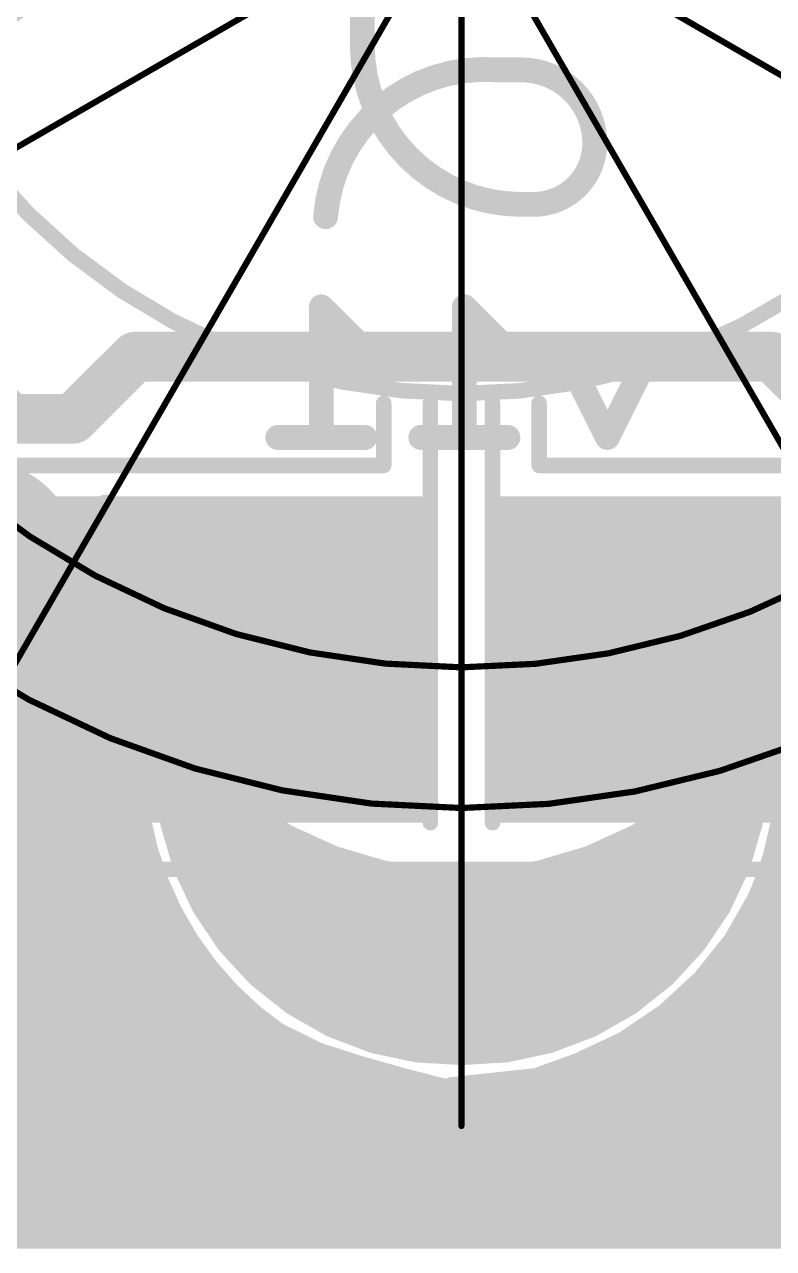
# Model space of a CAD drawing. Extents: x -119 to 11, y -11 to 11.
# Drawn here: x -3.57 to 2.55, y -11.1 to -1.09 of the extents above; entities that cross this region are included whole.
import ezdxf

# ---------------------------------------------------------------- set-up
doc = ezdxf.new("R2010")
doc.units = 0
for name, color, linetype in [('1', 12, 'CONTINUOUS'), ('16', 132, 'CONTINUOUS'), ('20', 53, 'CONTINUOUS'), ('22', 40, 'CONTINUOUS'), ('23', 53, 'CONTINUOUS'), ('29', 40, 'CONTINUOUS'), ('30', 253, 'CONTINUOUS'), ('31', 253, 'CONTINUOUS'), ('47', 4, 'CONTINUOUS'), ('51', 53, 'CONTINUOUS')]:
    doc.layers.add(name, color=color, linetype=linetype)

# ---------------------------------------------------------------- blocks, each defined once
blk = doc.blocks.new('RECT')
blk.add_solid([(-0.5, -0.5), (0.5, -0.5), (-0.5, 0.5), (0.5, 0.5)])
blk = doc.blocks.new('RECT508000X304800R75')
at = {"const_width": 0.7144}
blk.add_lwpolyline([(1.2303, -0.2381), (1.2303, 0.2381, 0.4142), (0.8731, 0.5953), (-0.8731, 0.5953, 0.4142), (-1.2303, 0.2381), (-1.2303, -0.2381, 0.4142), (-0.8731, -0.5953), (0.8731, -0.5953, 0.4142)], format="xyb", close=True, dxfattribs=at)
blk.add_solid([(-0.8985, -0.2635), (0.8985, -0.2635), (-0.8985, 0.2635), (0.8985, 0.2635)])
blk = doc.blocks.new('RECT540512X337312R75')
at = {"const_width": 0.7906}
blk.add_lwpolyline([(1.2938, -0.2635), (1.2938, 0.2635, 0.4142), (0.8985, 0.6588), (-0.8985, 0.6588, 0.4142), (-1.2938, 0.2635), (-1.2938, -0.2635, 0.4142), (-0.8985, -0.6588), (0.8985, -0.6588, 0.4142)], format="xyb", close=True, dxfattribs=at)
blk.add_solid([(-0.9239, -0.2889), (0.9239, -0.2889), (-0.9239, 0.2889), (0.9239, 0.2889)])

msp = doc.modelspace()

# ---------------------------------------------------------------- linework, layer by layer
at = {"layer": '1'}
for points, const_width in [([(-3.683, -4.318), (-4.3938, -3.6072)], 0.4064), ([(-2.667, -3.81), (-3.175, -4.318)], 0.4064), ([(2.54, -3.81), (-2.667, -3.81)], 0.4064), ([(4.191, -5.461), (2.54, -3.81)], 0.4064), ([(-3.175, -4.318), (-3.683, -4.318)], 0.4064), ([(-2.4, -6.9), (-2.408, -7.2629)], 0.2032), ([(-2.1197, -7.2229), (-2.4, -6.9)], 0.2032), ([(2.4, -6.9), (2.1197, -7.2229)], 0.2032), ([(2.408, -7.2629), (2.4, -6.9)], 0.2032), ([(-2.4002, -6.9088), (-2.3924, -6.9088)], 0.2032), ([(2.3924, -6.9088), (2.4002, -6.9088)], 0.2032), ([(-2.4047, -7.112), (-2.216, -7.112)], 0.2032), ([(2.216, -7.112), (2.4047, -7.112)], 0.2032), ([(-2.408, -7.2629), (-2.3604, -7.6227)], 0.2032), ([(-1.7963, -7.5027), (-2.1197, -7.2229)], 0.2032), ([(2.1197, -7.2229), (1.7963, -7.5027)], 0.2032), ([(2.3604, -7.6227), (2.408, -7.2629)], 0.2032), ([(-2.4011, -7.3152), (-2.0131, -7.3152)], 0.2032), ([(2.0131, -7.3152), (2.4011, -7.3152)], 0.2032), ([(-1.4365, -7.7337), (-1.7963, -7.5027)], 0.2032), ([(1.7963, -7.5027), (1.4365, -7.7337)], 0.2032), ([(-2.3742, -7.5184), (-1.7719, -7.5184)], 0.2032), ([(1.7719, -7.5184), (2.3742, -7.5184)], 0.2032), ([(-2.3604, -7.6227), (-2.2583, -7.971)], 0.2032), ([(2.2583, -7.971), (2.3604, -7.6227)], 0.2032), ([(-2.3314, -7.7216), (-1.4554, -7.7216)], 0.2032), ([(-1.0474, -7.9112), (-1.4365, -7.7337)], 0.2032), ([(1.4365, -7.7337), (1.0474, -7.9112)], 0.2032), ([(1.4554, -7.7216), (2.3314, -7.7216)], 0.2032), ([(-2.2719, -7.9248), (-1.0011, -7.9248)], 0.2032), ([(-2.2583, -7.971), (-2.1043, -8.2996)], 0.2032), ([(-0.6371, -8.0316), (-1.0474, -7.9112)], 0.2032), ([(1.0474, -7.9112), (0.6371, -8.0316)], 0.2032), ([(1.0011, -7.9248), (2.2719, -7.9248)], 0.2032), ([(2.1043, -8.2996), (2.2583, -7.971)], 0.2032), ([(-0.2138, -8.0924), (-0.6371, -8.0316)], 0.2032), ([(0.2138, -8.0924), (-0.2138, -8.0924)], 0.2032), ([(0.6371, -8.0316), (0.2138, -8.0924)], 0.2032), ([(-2.1847, -8.128), (2.1847, -8.128)], 0.2032), ([(-2.1043, -8.2996), (-1.9017, -8.6008)], 0.2032), ([(1.9017, -8.6008), (2.1043, -8.2996)], 0.2032), ([(-2.083, -8.3312), (2.083, -8.3312)], 0.2032), ([(-1.9464, -8.5344), (1.9464, -8.5344)], 0.2032), ([(-1.9017, -8.6008), (-1.6556, -8.8675)], 0.2032), ([(1.6556, -8.8675), (1.9017, -8.6008)], 0.2032), ([(-1.7755, -8.7376), (1.7755, -8.7376)], 0.2032), ([(-1.6556, -8.8675), (-1.3715, -9.0934)], 0.2032), ([(1.3715, -9.0934), (1.6556, -8.8675)], 0.2032), ([(-1.5634, -8.9408), (1.5634, -8.9408)], 0.2032), ([(-1.3715, -9.0934), (-1.0562, -9.2733)], 0.2032), ([(1.0562, -9.2733), (1.3715, -9.0934)], 0.2032), ([(-1.2828, -9.144), (1.2828, -9.144)], 0.2032), ([(-1.0562, -9.2733), (-0.7172, -9.4028)], 0.2032), ([(0.7172, -9.4028), (1.0562, -9.2733)], 0.2032), ([(-0.8627, -9.3472), (0.8627, -9.3472)], 0.2032), ([(-0.7172, -9.4028), (-0.3623, -9.479)], 0.2032), ([(0.3623, -9.479), (0.7172, -9.4028)], 0.2032), ([(-0.3623, -9.479), (0, -9.5)], 0.2032), ([(0, -9.5), (0.3623, -9.479)], 0.2032)]:
    msp.add_lwpolyline(points, dxfattribs=dict(at, const_width=const_width))
for points, const_width in [([(-2.667, -3.7084, 1), (-2.667, -3.9116)], 0.2032), ([(-2.5952, -3.8818, 1), (-2.7388, -3.7382)], 0.2032), ([(2.6118, -3.7382, 1), (2.4682, -3.8818)], 0.2032), ([(2.54, -3.9116, 1), (2.54, -3.7084)], 0.2032), ([(-3.7548, -4.3898, 1), (-3.6112, -4.2462)], 0.2032), ([(-3.2468, -4.2462, 1), (-3.1032, -4.3898)], 0.2032), ([(-3.175, -4.4196, 1), (-3.175, -4.2164)], 0.2032), ([(-2.3492, -6.9011, 1), (-2.4508, -6.8989)], 0.1016), ([(-2.3616, -6.8667, 1), (-2.4384, -6.9333)], 0.1016), ([(2.4508, -6.8989, 1), (2.3492, -6.9011)], 0.1016), ([(2.4384, -6.9333, 1), (2.3616, -6.8667)], 0.1016), ([(-2.4002, -6.858, 1), (-2.4002, -6.9596)], 0.1016), ([(-2.3924, -6.9596, 1), (-2.3924, -6.858)], 0.1016), ([(2.3924, -6.858, 1), (2.3924, -6.9596)], 0.1016), ([(2.4002, -6.9596, 1), (2.4002, -6.858)], 0.1016), ([(-2.4047, -7.0612, 1), (-2.4047, -7.1628)], 0.1016), ([(-2.216, -7.1628, 1), (-2.216, -7.0612)], 0.1016), ([(2.216, -7.0612, 1), (2.216, -7.1628)], 0.1016), ([(2.4047, -7.1628, 1), (2.4047, -7.0612)], 0.1016), ([(-2.3576, -7.2562, 1), (-2.4583, -7.2695)], 0.1016), ([(-2.0865, -7.1845, 1), (-2.1529, -7.2614)], 0.1016), ([(-2.1581, -7.2562, 1), (-2.0813, -7.1896)], 0.1016), ([(2.0813, -7.1896, 1), (2.1581, -7.2562)], 0.1016), ([(2.1529, -7.2614, 1), (2.0865, -7.1845)], 0.1016), ([(2.4583, -7.2695, 1), (2.3576, -7.2562)], 0.1016), ([(-2.4588, -7.2617, 1), (-2.3572, -7.264)], 0.1016), ([(-2.4011, -7.2644, 1), (-2.4011, -7.366)], 0.1016), ([(-2.0131, -7.366, 1), (-2.0131, -7.2644)], 0.1016), ([(2.0131, -7.2644, 1), (2.0131, -7.366)], 0.1016), ([(2.3572, -7.264, 1), (2.4588, -7.2617)], 0.1016), ([(2.4011, -7.366, 1), (2.4011, -7.2644)], 0.1016), ([(-1.7689, -7.46, 1), (-1.8238, -7.5455)], 0.1016), ([(1.8238, -7.5455, 1), (1.7689, -7.46)], 0.1016), ([(-2.3742, -7.4676, 1), (-2.3742, -7.5692)], 0.1016), ([(-1.8296, -7.5412, 1), (-1.7631, -7.4643)], 0.1016), ([(-1.7719, -7.5692, 1), (-1.7719, -7.4676)], 0.1016), ([(1.7719, -7.4676, 1), (1.7719, -7.5692)], 0.1016), ([(1.7631, -7.4643, 1), (1.8296, -7.5412)], 0.1016), ([(2.3742, -7.5692, 1), (2.3742, -7.4676)], 0.1016), ([(-2.3116, -7.6084, 1), (-2.4091, -7.637)], 0.1016), ([(-2.4107, -7.6293, 1), (-2.31, -7.616)], 0.1016), ([(2.31, -7.616, 1), (2.4107, -7.6293)], 0.1016), ([(2.4091, -7.637, 1), (2.3116, -7.6084)], 0.1016), ([(-2.3314, -7.6708, 1), (-2.3314, -7.7724)], 0.1016), ([(-1.4154, -7.6875, 1), (-1.4575, -7.78)], 0.1016), ([(-1.4639, -7.7765, 1), (-1.409, -7.691)], 0.1016), ([(-1.4554, -7.7724, 1), (-1.4554, -7.6708)], 0.1016), ([(1.409, -7.691, 1), (1.4639, -7.7765)], 0.1016), ([(1.4554, -7.6708, 1), (1.4554, -7.7724)], 0.1016), ([(1.4575, -7.78, 1), (1.4154, -7.6875)], 0.1016), ([(2.3314, -7.7724, 1), (2.3314, -7.6708)], 0.1016), ([(-2.2719, -7.874, 1), (-2.2719, -7.9756)], 0.1016), ([(-2.2123, -7.9494, 1), (-2.3043, -7.9925)], 0.1016), ([(-2.3071, -7.9853, 1), (-2.2096, -7.9567)], 0.1016), ([(-1.0331, -7.8625, 1), (-1.0617, -7.96)], 0.1016), ([(-1.0685, -7.9574, 1), (-1.0263, -7.865)], 0.1016), ([(-1.0011, -7.9756, 1), (-1.0011, -7.874)], 0.1016), ([(1.0011, -7.874, 1), (1.0011, -7.9756)], 0.1016), ([(1.0263, -7.865, 1), (1.0685, -7.9574)], 0.1016), ([(1.0617, -7.96, 1), (1.0331, -7.8625)], 0.1016), ([(2.2096, -7.9567, 1), (2.3071, -7.9853)], 0.1016), ([(2.3043, -7.9925, 1), (2.2123, -7.9494)], 0.1016), ([(2.2719, -7.9756, 1), (2.2719, -7.874)], 0.1016), ([(-0.6299, -7.9813, 1), (-0.6443, -8.0819)], 0.1016), ([(-0.6514, -8.0803, 1), (-0.6228, -7.9828)], 0.1016), ([(-0.2138, -8.0416, 1), (-0.2138, -8.1432)], 0.1016), ([(-0.221, -8.1427, 1), (-0.2066, -8.0421)], 0.1016), ([(0.2066, -8.0421, 1), (0.221, -8.1427)], 0.1016), ([(0.2138, -8.1432, 1), (0.2138, -8.0416)], 0.1016), ([(0.6228, -7.9828, 1), (0.6514, -8.0803)], 0.1016), ([(0.6443, -8.0819, 1), (0.6299, -7.9813)], 0.1016), ([(-2.1847, -8.0772, 1), (-2.1847, -8.1788)], 0.1016), ([(2.1847, -8.1788, 1), (2.1847, -8.0772)], 0.1016), ([(-2.0621, -8.2713, 1), (-2.1464, -8.3279)], 0.1016), ([(2.1464, -8.3279, 1), (2.0621, -8.2713)], 0.1016), ([(-2.1503, -8.3212, 1), (-2.0583, -8.278)], 0.1016), ([(-2.083, -8.2804, 1), (-2.083, -8.382)], 0.1016), ([(2.0583, -8.278, 1), (2.1503, -8.3212)], 0.1016), ([(2.083, -8.382, 1), (2.083, -8.2804)], 0.1016), ([(-1.9464, -8.4836, 1), (-1.9464, -8.5852)], 0.1016), ([(-1.8644, -8.5663, 1), (-1.9391, -8.6353)], 0.1016), ([(1.9391, -8.6353, 1), (1.8644, -8.5663)], 0.1016), ([(1.9464, -8.5852, 1), (1.9464, -8.4836)], 0.1016), ([(-1.9439, -8.6291, 1), (-1.8596, -8.5724)], 0.1016), ([(1.8596, -8.5724, 1), (1.9439, -8.6291)], 0.1016), ([(-1.7755, -8.6868, 1), (-1.7755, -8.7884)], 0.1016), ([(1.7755, -8.7884, 1), (1.7755, -8.6868)], 0.1016), ([(-1.6239, -8.8277, 1), (-1.6872, -8.9072)], 0.1016), ([(-1.6929, -8.9019, 1), (-1.6182, -8.833)], 0.1016), ([(1.6182, -8.833, 1), (1.6929, -8.9019)], 0.1016), ([(1.6872, -8.9072, 1), (1.6239, -8.8277)], 0.1016), ([(-1.5634, -8.89, 1), (-1.5634, -8.9916)], 0.1016), ([(1.5634, -8.9916, 1), (1.5634, -8.89)], 0.1016), ([(-1.3463, -9.0493, 1), (-1.3967, -9.1375)], 0.1016), ([(-1.4031, -9.1332, 1), (-1.3399, -9.0537)], 0.1016), ([(1.3399, -9.0537, 1), (1.4031, -9.1332)], 0.1016), ([(1.3967, -9.1375, 1), (1.3463, -9.0493)], 0.1016), ([(-1.2828, -9.0932, 1), (-1.2828, -9.1948)], 0.1016), ([(1.2828, -9.1948, 1), (1.2828, -9.0932)], 0.1016), ([(-1.0381, -9.2258, 1), (-1.0744, -9.3207)], 0.1016), ([(-1.0814, -9.3174, 1), (-1.0311, -9.2291)], 0.1016), ([(1.0311, -9.2291, 1), (1.0814, -9.3174)], 0.1016), ([(1.0744, -9.3207, 1), (1.0381, -9.2258)], 0.1016), ([(-0.8627, -9.2964, 1), (-0.8627, -9.398)], 0.1016), ([(-0.7065, -9.3531, 1), (-0.7279, -9.4525)], 0.1016), ([(-0.7353, -9.4502, 1), (-0.6991, -9.3553)], 0.1016), ([(0.6991, -9.3553, 1), (0.7353, -9.4502)], 0.1016), ([(0.7279, -9.4525, 1), (0.7065, -9.3531)], 0.1016), ([(0.8627, -9.398, 1), (0.8627, -9.2964)], 0.1016), ([(-0.3594, -9.4283, 1), (-0.3653, -9.5297)], 0.1016), ([(-0.373, -9.5286, 1), (-0.3517, -9.4293)], 0.1016), ([(-0.0029, -9.4493, 1), (0.0029, -9.5507)], 0.1016), ([(-0.0029, -9.5507, 1), (0.0029, -9.4493)], 0.1016), ([(0.3517, -9.4293, 1), (0.373, -9.5286)], 0.1016), ([(0.3653, -9.5297, 1), (0.3594, -9.4283)], 0.1016)]:
    msp.add_lwpolyline(points, format="xyb", dxfattribs=dict(at, const_width=const_width))
at = {"layer": '16', "const_width": 0.2032}
for points in [[(-0.7894, -3.7586), (-1.1453, -3.4027)], [(-1.1453, -3.4027), (-1.1453, -4.4704)], [(0.38, -3.7586), (0.0241, -3.4027)], [(0.0241, -3.4027), (0.0241, -4.4704)], [(1.1935, -4.4704), (0.8376, -3.7586)], [(1.5494, -3.7586), (1.1935, -4.4704)], [(-0.7894, -4.4704), (-1.5012, -4.4704)], [(0.38, -4.4704), (-0.3318, -4.4704)], [(-2.408, -7.2629), (-2.4, -6.9)], [(-2.4, -6.9), (-2.1197, -7.2229)], [(2.1197, -7.2229), (2.4, -6.9)], [(2.4, -6.9), (2.408, -7.2629)], [(-2.4002, -6.9088), (-2.3924, -6.9088)], [(2.3924, -6.9088), (2.4002, -6.9088)], [(-2.4047, -7.112), (-2.216, -7.112)], [(2.216, -7.112), (2.4047, -7.112)], [(-2.3604, -7.6227), (-2.408, -7.2629)], [(-2.1197, -7.2229), (-1.7963, -7.5027)], [(1.7963, -7.5027), (2.1197, -7.2229)], [(2.408, -7.2629), (2.3604, -7.6227)], [(-2.4011, -7.3152), (-2.0131, -7.3152)], [(2.0131, -7.3152), (2.4011, -7.3152)], [(-1.7963, -7.5027), (-1.4365, -7.7337)], [(1.4365, -7.7337), (1.7963, -7.5027)], [(-2.3742, -7.5184), (-1.7719, -7.5184)], [(1.7719, -7.5184), (2.3742, -7.5184)], [(-2.2583, -7.971), (-2.3604, -7.6227)], [(2.3604, -7.6227), (2.2583, -7.971)], [(-2.3314, -7.7216), (-1.4554, -7.7216)], [(-1.4365, -7.7337), (-1.0474, -7.9112)], [(1.0474, -7.9112), (1.4365, -7.7337)], [(1.4554, -7.7216), (2.3314, -7.7216)], [(-2.2719, -7.9248), (-1.0011, -7.9248)], [(-2.1043, -8.2996), (-2.2583, -7.971)], [(-1.0474, -7.9112), (-0.6371, -8.0316)], [(0.6371, -8.0316), (1.0474, -7.9112)], [(1.0011, -7.9248), (2.2719, -7.9248)], [(2.2583, -7.971), (2.1043, -8.2996)], [(-0.6371, -8.0316), (-0.2138, -8.0924)], [(-0.2138, -8.0924), (0.2138, -8.0924)], [(0.2138, -8.0924), (0.6371, -8.0316)], [(-2.1847, -8.128), (2.1847, -8.128)], [(-1.9017, -8.6008), (-2.1043, -8.2996)], [(2.1043, -8.2996), (1.9017, -8.6008)], [(-2.083, -8.3312), (2.083, -8.3312)], [(-1.9464, -8.5344), (1.9464, -8.5344)], [(-1.6556, -8.8675), (-1.9017, -8.6008)], [(1.9017, -8.6008), (1.6556, -8.8675)], [(-1.7755, -8.7376), (1.7755, -8.7376)], [(-1.3715, -9.0934), (-1.6556, -8.8675)], [(1.6556, -8.8675), (1.3715, -9.0934)], [(-1.5634, -8.9408), (1.5634, -8.9408)], [(-1.0562, -9.2733), (-1.3715, -9.0934)], [(1.3715, -9.0934), (1.0562, -9.2733)], [(-1.2828, -9.144), (1.2828, -9.144)], [(-0.7172, -9.4028), (-1.0562, -9.2733)], [(1.0562, -9.2733), (0.7172, -9.4028)], [(-0.8627, -9.3472), (0.8627, -9.3472)], [(-0.3623, -9.479), (-0.7172, -9.4028)], [(0.7172, -9.4028), (0.3623, -9.479)], [(0, -9.5), (-0.3623, -9.479)], [(0.3623, -9.479), (0, -9.5)]]:
    msp.add_lwpolyline(points, dxfattribs=at)
at = {"layer": '16', "const_width": 0.1016}
for points in [[(-1.1094, -3.3668, 1), (-1.1812, -3.4386)], [(-1.0945, -3.4027, 1), (-1.1961, -3.4027)], [(0.06, -3.3668, 1), (-0.0118, -3.4386)], [(0.0749, -3.4027, 1), (-0.0267, -3.4027)], [(-0.8253, -3.7945, 1), (-0.7535, -3.7227)], [(0.3441, -3.7945, 1), (0.4159, -3.7227)], [(0.883, -3.7359, 1), (0.7922, -3.7813)], [(1.5948, -3.7813, 1), (1.504, -3.7359)], [(-1.5012, -4.4196, 1), (-1.5012, -4.5212)], [(-0.7894, -4.5212, 1), (-0.7894, -4.4196)], [(-0.3318, -4.4196, 1), (-0.3318, -4.5212)], [(0.38, -4.5212, 1), (0.38, -4.4196)], [(1.1481, -4.4477, 1), (1.2389, -4.4931)], [(1.1481, -4.4931, 1), (1.2389, -4.4477)], [(-1.1961, -4.4704, 1), (-1.0945, -4.4704)], [(-0.0267, -4.4704, 1), (0.0749, -4.4704)], [(-2.3492, -6.9011, 1), (-2.4508, -6.8989)], [(-2.3616, -6.8667, 1), (-2.4384, -6.9333)], [(2.4508, -6.8989, 1), (2.3492, -6.9011)], [(2.4384, -6.9333, 1), (2.3616, -6.8667)], [(-2.4002, -6.858, 1), (-2.4002, -6.9596)], [(-2.3924, -6.9596, 1), (-2.3924, -6.858)], [(2.3924, -6.858, 1), (2.3924, -6.9596)], [(2.4002, -6.9596, 1), (2.4002, -6.858)], [(-2.4047, -7.0612, 1), (-2.4047, -7.1628)], [(-2.216, -7.1628, 1), (-2.216, -7.0612)], [(2.216, -7.0612, 1), (2.216, -7.1628)], [(2.4047, -7.1628, 1), (2.4047, -7.0612)], [(-2.3576, -7.2562, 1), (-2.4583, -7.2695)], [(-2.0865, -7.1845, 1), (-2.1529, -7.2614)], [(-2.1581, -7.2562, 1), (-2.0813, -7.1896)], [(2.0813, -7.1896, 1), (2.1581, -7.2562)], [(2.1529, -7.2614, 1), (2.0865, -7.1845)], [(2.4583, -7.2695, 1), (2.3576, -7.2562)], [(-2.4588, -7.2617, 1), (-2.3572, -7.264)], [(-2.4011, -7.2644, 1), (-2.4011, -7.366)], [(-2.0131, -7.366, 1), (-2.0131, -7.2644)], [(2.0131, -7.2644, 1), (2.0131, -7.366)], [(2.3572, -7.264, 1), (2.4588, -7.2617)], [(2.4011, -7.366, 1), (2.4011, -7.2644)], [(-1.7689, -7.46, 1), (-1.8238, -7.5455)], [(1.8238, -7.5455, 1), (1.7689, -7.46)], [(-2.3742, -7.4676, 1), (-2.3742, -7.5692)], [(-1.8296, -7.5412, 1), (-1.7631, -7.4643)], [(-1.7719, -7.5692, 1), (-1.7719, -7.4676)], [(1.7719, -7.4676, 1), (1.7719, -7.5692)], [(1.7631, -7.4643, 1), (1.8296, -7.5412)], [(2.3742, -7.5692, 1), (2.3742, -7.4676)], [(-2.3116, -7.6084, 1), (-2.4091, -7.637)], [(-2.4107, -7.6293, 1), (-2.31, -7.616)], [(2.31, -7.616, 1), (2.4107, -7.6293)], [(2.4091, -7.637, 1), (2.3116, -7.6084)], [(-2.3314, -7.6708, 1), (-2.3314, -7.7724)], [(-1.4154, -7.6875, 1), (-1.4575, -7.78)], [(-1.4639, -7.7765, 1), (-1.409, -7.691)], [(-1.4554, -7.7724, 1), (-1.4554, -7.6708)], [(1.409, -7.691, 1), (1.4639, -7.7765)], [(1.4554, -7.6708, 1), (1.4554, -7.7724)], [(1.4575, -7.78, 1), (1.4154, -7.6875)], [(2.3314, -7.7724, 1), (2.3314, -7.6708)], [(-2.2719, -7.874, 1), (-2.2719, -7.9756)], [(-2.2123, -7.9494, 1), (-2.3043, -7.9925)], [(-2.3071, -7.9853, 1), (-2.2096, -7.9567)], [(-1.0331, -7.8625, 1), (-1.0617, -7.96)], [(-1.0685, -7.9574, 1), (-1.0263, -7.865)], [(-1.0011, -7.9756, 1), (-1.0011, -7.874)], [(1.0011, -7.874, 1), (1.0011, -7.9756)], [(1.0263, -7.865, 1), (1.0685, -7.9574)], [(1.0617, -7.96, 1), (1.0331, -7.8625)], [(2.2096, -7.9567, 1), (2.3071, -7.9853)], [(2.3043, -7.9925, 1), (2.2123, -7.9494)], [(2.2719, -7.9756, 1), (2.2719, -7.874)], [(-0.6299, -7.9813, 1), (-0.6443, -8.0819)], [(-0.6514, -8.0803, 1), (-0.6228, -7.9828)], [(-0.2138, -8.0416, 1), (-0.2138, -8.1432)], [(-0.221, -8.1427, 1), (-0.2066, -8.0421)], [(0.2066, -8.0421, 1), (0.221, -8.1427)], [(0.2138, -8.1432, 1), (0.2138, -8.0416)], [(0.6228, -7.9828, 1), (0.6514, -8.0803)], [(0.6443, -8.0819, 1), (0.6299, -7.9813)], [(-2.1847, -8.0772, 1), (-2.1847, -8.1788)], [(2.1847, -8.1788, 1), (2.1847, -8.0772)], [(-2.0621, -8.2713, 1), (-2.1464, -8.3279)], [(2.1464, -8.3279, 1), (2.0621, -8.2713)], [(-2.1503, -8.3212, 1), (-2.0583, -8.278)], [(-2.083, -8.2804, 1), (-2.083, -8.382)], [(2.0583, -8.278, 1), (2.1503, -8.3212)], [(2.083, -8.382, 1), (2.083, -8.2804)], [(-1.9464, -8.4836, 1), (-1.9464, -8.5852)], [(-1.8644, -8.5663, 1), (-1.9391, -8.6353)], [(1.9391, -8.6353, 1), (1.8644, -8.5663)], [(1.9464, -8.5852, 1), (1.9464, -8.4836)], [(-1.9439, -8.6291, 1), (-1.8596, -8.5724)], [(1.8596, -8.5724, 1), (1.9439, -8.6291)], [(-1.7755, -8.6868, 1), (-1.7755, -8.7884)], [(1.7755, -8.7884, 1), (1.7755, -8.6868)], [(-1.6239, -8.8277, 1), (-1.6872, -8.9072)], [(-1.6929, -8.9019, 1), (-1.6182, -8.833)], [(1.6182, -8.833, 1), (1.6929, -8.9019)], [(1.6872, -8.9072, 1), (1.6239, -8.8277)], [(-1.5634, -8.89, 1), (-1.5634, -8.9916)], [(1.5634, -8.9916, 1), (1.5634, -8.89)], [(-1.3463, -9.0493, 1), (-1.3967, -9.1375)], [(-1.4031, -9.1332, 1), (-1.3399, -9.0537)], [(1.3399, -9.0537, 1), (1.4031, -9.1332)], [(1.3967, -9.1375, 1), (1.3463, -9.0493)], [(-1.2828, -9.0932, 1), (-1.2828, -9.1948)], [(1.2828, -9.1948, 1), (1.2828, -9.0932)], [(-1.0381, -9.2258, 1), (-1.0744, -9.3207)], [(-1.0814, -9.3174, 1), (-1.0311, -9.2291)], [(1.0311, -9.2291, 1), (1.0814, -9.3174)], [(1.0744, -9.3207, 1), (1.0381, -9.2258)], [(-0.8627, -9.2964, 1), (-0.8627, -9.398)], [(-0.7065, -9.3531, 1), (-0.7279, -9.4525)], [(-0.7353, -9.4502, 1), (-0.6991, -9.3553)], [(0.6991, -9.3553, 1), (0.7353, -9.4502)], [(0.7279, -9.4525, 1), (0.7065, -9.3531)], [(0.8627, -9.398, 1), (0.8627, -9.2964)], [(-0.3594, -9.4283, 1), (-0.3653, -9.5297)], [(-0.373, -9.5286, 1), (-0.3517, -9.4293)], [(-0.0029, -9.4493, 1), (0.0029, -9.5507)], [(-0.0029, -9.5507, 1), (0.0029, -9.4493)], [(0.3517, -9.4293, 1), (0.373, -9.5286)], [(0.3653, -9.5297, 1), (0.3594, -9.4283)]]:
    msp.add_lwpolyline(points, format="xyb", dxfattribs=at)
at = {"layer": '20', "const_width": 0.2032}
msp.add_lwpolyline([(0, -10, 1), (0, 10, 1), (0, -10)], format="xyb", dxfattribs=at)
at = {"layer": '22', "const_width": 0.2032}
for points in [[(-0.81, -1.265), (-0.81, -0.465)], [(0.49, -1.465), (0.29, -1.465)], [(0.59, -2.565), (0.49, -2.565)]]:
    msp.add_lwpolyline(points, dxfattribs=at)
at = {"layer": '22'}
for points, const_width in [([(-4.06, -1.015, 0.4142), (-3.46, -0.715)], 0.2032), ([(-0.81, -1.265, 0.4142), (0.49, -2.565)], 0.2032), ([(-0.7592, -1.265, 1), (-0.8608, -1.265)], 0.1016), ([(-0.8608, -1.265, 1), (-0.7592, -1.265)], 0.1016), ([(0.29, -1.465, 0.4142), (-1.11, -2.665)], 0.2032), ([(0.29, -1.4142, 1), (0.29, -1.5158)], 0.1016), ([(0.2861, -1.5157, 1), (0.2939, -1.4143)], 0.1016), ([(1.09, -2.065, 0.4142), (0.49, -1.465)], 0.2032), ([(0.49, -1.4142, 1), (0.49, -1.5158)], 0.1016), ([(0.49, -1.5158, 1), (0.49, -1.4142)], 0.1016), ([(0.59, -2.565, 0.4142), (1.09, -2.065)], 0.2032), ([(1.1408, -2.065, 1), (1.0392, -2.065)], 0.1016), ([(1.0392, -2.065, 1), (1.1408, -2.065)], 0.1016), ([(0.49, -2.5142, 1), (0.49, -2.6158)], 0.1016), ([(0.49, -2.6158, 1), (0.49, -2.5142)], 0.1016), ([(0.59, -2.5142, 1), (0.59, -2.6158)], 0.1016), ([(0.59, -2.6158, 1), (0.59, -2.5142)], 0.1016), ([(-1.1607, -2.6611, 1), (-1.0593, -2.6689)], 0.1016)]:
    msp.add_lwpolyline(points, format="xyb", dxfattribs=dict(at, const_width=const_width))
at = {"layer": '23'}
msp.add_point((0, -7.5), dxfattribs=at)
at = {"layer": '29'}
for points, const_width in [([(-5.82, 0, 1.0403), (-2.91, -5.04)], 0.2032), ([(-2.8738, -5.0043, 1), (-2.9462, -5.0757)], 0.1016), ([(-2.667, -6.7818, 0.1171), (-2.8956, -5.0546)], 0.2032), ([(-2.8481, -5.0365, 1), (-2.9431, -5.0727)], 0.1016), ([(-2.8829, -5.083, 1), (-2.9371, -4.997)], 0.1016), ([(-2.9318, -5.0903, 1), (-2.8594, -5.0189)], 0.1016), ([(-2.9502, -5.19, 1), (-3.0498, -5.21)], 0.1016), ([(-2.9718, -5.2423, 1), (-3.0282, -5.1577)], 0.1016), ([(-3.1248, -5.2324, 1), (-3.1248, -5.334)], 0.1016), ([(-2.9834, -5.334, 1), (-2.9834, -5.2324)], 0.1016), ([(-3.2928, -5.4503, 1), (-3.3072, -5.3497)], 0.1016), ([(-3.3282, -5.3577, 1), (-3.2718, -5.4423)], 0.1016), ([(-2.9427, -5.5372, 1), (-2.9427, -5.4356)], 0.1016), ([(-2.9021, -5.7404, 1), (-2.9021, -5.6388)], 0.1016), ([(-2.8614, -5.9436, 1), (-2.8614, -5.842)], 0.1016), ([(-2.8208, -6.1468, 1), (-2.8208, -6.0452)], 0.1016), ([(-2.7564, -6.1739, 1), (-2.8436, -6.2261)], 0.1016), ([(-2.8498, -6.21, 1), (-2.7502, -6.19)], 0.1016), ([(-2.7405, -6.35, 1), (-2.7405, -6.2484)], 0.1016), ([(-2.6164, -6.4078, 1), (-2.698, -6.4682)], 0.1016), ([(-2.7008, -6.4641, 1), (-2.6136, -6.4119)], 0.1016), ([(-2.6096, -6.5532, 1), (-2.6096, -6.4516)], 0.1016), ([(-2.5413, -6.5394, 1), (-2.6403, -6.5162)], 0.1016), ([(-2.6316, -6.558, 1), (-2.55, -6.4976)], 0.1016), ([(-2.6324, -6.7564, 1), (-2.6324, -6.6548)], 0.1016), ([(-2.667, -6.7818, 0.4431), (0.0254, -9.8552)], 0.2032), ([(-2.6165, -6.7876, 1), (-2.7175, -6.776)], 0.1016), ([(-2.6227, -6.8849, 1), (-2.724, -6.8767)], 0.1016), ([(-2.7175, -6.7766, 1), (-2.6165, -6.787)], 0.1016), ([(-2.7228, -6.8692, 1), (-2.6239, -6.8924)], 0.1016), ([(-2.6756, -6.9596, 1), (-2.6756, -6.858)], 0.1016), ([(-2.6921, -7.1628, 1), (-2.6921, -7.0612)], 0.1016), ([(0.0254, -9.8552, 0.4142), (2.667, -7.112)], 0.2032), ([(-2.652, -7.2387, 1), (-2.7534, -7.2456)], 0.1016), ([(-2.7533, -7.238, 1), (-2.652, -7.2463)], 0.1016), ([(-2.6977, -7.366, 1), (-2.6977, -7.2644)], 0.1016), ([(-2.6284, -7.5929, 1), (-2.7276, -7.6148)], 0.1016), ([(-2.6839, -7.5692, 1), (-2.6839, -7.4676)], 0.1016), ([(-2.7287, -7.6073, 1), (-2.6274, -7.6004)], 0.1016), ([(-2.6521, -7.7724, 1), (-2.6521, -7.6708)], 0.1016), ([(2.6199, -7.6708, 1), (2.6199, -7.7724)], 0.1016), ([(2.5417, -7.8421, 1), (2.6409, -7.8637)], 0.1016), ([(2.6387, -7.8712, 1), (2.5439, -7.8347)], 0.1016), ([(-2.5526, -7.9397, 1), (-2.6475, -7.9761)], 0.1016), ([(-2.6496, -7.9688, 1), (-2.5504, -7.947)], 0.1016), ([(-2.6073, -7.9756, 1), (-2.6073, -7.874)], 0.1016), ([(2.5636, -7.874, 1), (2.5636, -7.9756)], 0.1016), ([(-2.5349, -8.1788, 1), (-2.5349, -8.0772)], 0.1016), ([(2.4854, -8.0772, 1), (2.4854, -8.1788)], 0.1016), ([(-2.4261, -8.2714, 1), (-2.5145, -8.3214)], 0.1016), ([(2.396, -8.219, 1), (2.4908, -8.2555)], 0.1016), ([(2.4875, -8.2625, 1), (2.3993, -8.212)], 0.1016), ([(-2.5178, -8.3146, 1), (-2.4229, -8.2783)], 0.1016), ([(-2.4507, -8.382, 1), (-2.4507, -8.2804)], 0.1016), ([(2.3896, -8.2804, 1), (2.3896, -8.382)], 0.1016), ([(-2.3357, -8.5852, 1), (-2.3357, -8.4836)], 0.1016), ([(2.2785, -8.6263, 1), (2.199, -8.563)], 0.1016), ([(2.2732, -8.4836, 1), (2.2732, -8.5852)], 0.1016), ([(-2.2518, -8.5807, 1), (-2.3319, -8.6433)], 0.1016), ([(-2.3361, -8.637, 1), (-2.2476, -8.587)], 0.1016), ([(2.1947, -8.5694, 1), (2.2828, -8.6199)], 0.1016), ([(-2.1936, -8.7884, 1), (-2.1936, -8.6868)], 0.1016), ([(2.1248, -8.6868, 1), (2.1248, -8.7884)], 0.1016), ([(-2.0336, -8.8607, 1), (-2.1035, -8.9345)], 0.1016), ([(-2.1086, -8.9289, 1), (-2.0285, -8.8663)], 0.1016), ([(-2.0229, -8.9916, 1), (-2.0229, -8.89)], 0.1016), ([(1.956, -8.89, 1), (1.956, -8.9916)], 0.1016), ([(1.9424, -8.885, 1), (2.0219, -8.9483)], 0.1016), ([(2.0166, -8.954, 1), (1.9477, -8.8793)], 0.1016), ([(-1.7763, -9.1052, 1), (-1.8344, -9.1885)], 0.1016), ([(-1.8403, -9.1838, 1), (-1.7704, -9.11)], 0.1016), ([(-1.8084, -9.1948, 1), (-1.8084, -9.0932)], 0.1016), ([(1.7078, -9.2381, 1), (1.6511, -9.1538)], 0.1016), ([(1.7358, -9.0932, 1), (1.7358, -9.1948)], 0.1016), ([(1.645, -9.1586, 1), (1.7139, -9.2333)], 0.1016), ([(-1.4855, -9.3089, 1), (-1.5306, -9.3999)], 0.1016), ([(-1.5371, -9.396, 1), (-1.479, -9.3127)], 0.1016), ([(-1.5183, -9.398, 1), (-1.5183, -9.2964)], 0.1016), ([(1.4548, -9.2964, 1), (1.4548, -9.398)], 0.1016), ([(1.3095, -9.3838, 1), (1.3662, -9.468)], 0.1016), ([(1.3595, -9.4719, 1), (1.3162, -9.3799)], 0.1016), ([(-1.1677, -9.4671, 1), (-1.1989, -9.5638)], 0.1016), ([(-1.2059, -9.561, 1), (-1.1607, -9.47)], 0.1016), ([(-1.0748, -9.6012, 1), (-1.0748, -9.4996)], 0.1016), ([(0.9436, -9.5552, 1), (0.9868, -9.6472)], 0.1016), ([(0.9825, -9.649, 1), (0.9479, -9.5534)], 0.1016), ([(1.0732, -9.4996, 1), (1.0732, -9.6012)], 0.1016), ([(-0.8244, -9.5777, 1), (-0.852, -9.6755)], 0.1016), ([(-0.8538, -9.675, 1), (-0.8226, -9.5782)], 0.1016), ([(-0.444, -9.6852, 1), (-0.4692, -9.7836)], 0.1016), ([(-0.4704, -9.7833, 1), (-0.4428, -9.6855)], 0.1016), ([(-0.3814, -9.8044, 1), (-0.3814, -9.7028)], 0.1016), ([(-0.0255, -9.7986, 1), (-0.1269, -9.805)], 0.1016), ([(-0.0816, -9.7513, 1), (-0.0708, -9.8523)], 0.1016), ([(0.3719, -9.7028, 1), (0.3719, -9.8044)], 0.1016), ([(0.6001, -9.6794, 1), (0.6347, -9.775)], 0.1016), ([(0.6228, -9.7777, 1), (0.612, -9.6767)], 0.1016), ([(0.0508, -9.851, 1), (-0.0508, -9.851)], 0.1016), ([(0.0244, -9.8044, 1), (0.0264, -9.906)], 0.1016), ([(-0.0126, -9.9002, 1), (0.0126, -9.8018)], 0.1016), ([(0.0245, -9.906, 1), (0.0263, -9.8044)], 0.1016), ([(-0.0663, -9.906, 1), (-0.0663, -10.0076)], 0.1016), ([(0, -10.0076, 1), (0, -9.906)], 0.1016), ([(-0.0534, -10.1092, 1), (-0.0534, -10.2108)], 0.1016), ([(0, -10.2108, 1), (0, -10.1092)], 0.1016), ([(-0.0405, -10.3124, 1), (-0.0405, -10.414)], 0.1016), ([(0, -10.414, 1), (0, -10.3124)], 0.1016), ([(-0.0276, -10.5156, 1), (-0.0276, -10.6172)], 0.1016), ([(0, -10.6172, 1), (0, -10.5156)], 0.1016), ([(-0.0147, -10.7188, 1), (-0.0147, -10.8204)], 0.1016), ([(0, -10.8204, 1), (0, -10.7188)], 0.1016), ([(-0.0017, -10.922, 1), (-0.0017, -11.0236)], 0.1016), ([(0, -10.9492, 1), (0, -11.0508)], 0.1016), ([(0, -11.0236, 1), (0, -10.922)], 0.1016), ([(0, -11.0508, 1), (0, -10.9492)], 0.1016), ([(-0.0508, -11, 1), (0.0508, -11)], 0.1016), ([(-0.0507, -11.0032, 1), (0.0507, -10.9968)], 0.1016)]:
    msp.add_lwpolyline(points, format="xyb", dxfattribs=dict(at, const_width=const_width))
at = {"layer": '29', "const_width": 0.2032}
for points in [[(-2.8956, -5.0546), (-2.91, -5.04)], [(-3.3, -5.4), (-3, -5.2)], [(-3, -5.2), (-2.8, -6.2)], [(-3.1248, -5.2832), (-2.9834, -5.2832)], [(-4.7, -5.6), (-3.3, -5.4)], [(-3.9048, -5.4864), (-2.9427, -5.4864)], [(-11, -5.6896), (-2.9021, -5.6896)], [(-11, -5.8928), (-2.8614, -5.8928)], [(-11, -6.096), (-2.8208, -6.096)], [(-2.8, -6.2), (-2.6572, -6.438)], [(-11, -6.2992), (-2.7405, -6.2992)], [(-11, -6.5024), (-2.6096, -6.5024)], [(-2.6572, -6.438), (-2.5908, -6.5278)], [(-2.5908, -6.5278), (-2.6734, -6.8808)], [(-11, -6.7056), (-2.6324, -6.7056)], [(-2.6734, -6.8808), (-2.7027, -7.2422)], [(-11, -6.9088), (-2.6756, -6.9088)], [(-11, -7.112), (-2.6921, -7.112)], [(-2.7027, -7.2422), (-2.678, -7.6038)], [(-11, -7.3152), (-2.6977, -7.3152)], [(2.5913, -7.8529), (2.679, -7.4505)], [(-11, -7.5184), (-2.6839, -7.5184)], [(-2.678, -7.6038), (-2.6, -7.9579)], [(-11, -7.7216), (-2.6521, -7.7216)], [(2.6199, -7.7216), (11, -7.7216)], [(2.4434, -8.2373), (2.5913, -7.8529)], [(-11, -7.9248), (-2.6073, -7.9248)], [(-2.6, -7.9579), (-2.4703, -8.2964)], [(2.5636, -7.9248), (11, -7.9248)], [(-11, -8.128), (-2.5349, -8.128)], [(2.4854, -8.128), (11, -8.128)], [(-2.4703, -8.2964), (-2.2919, -8.612)], [(2.2388, -8.5946), (2.4434, -8.2373)], [(-11, -8.3312), (-2.4507, -8.3312)], [(2.3896, -8.3312), (11, -8.3312)], [(-11, -8.5344), (-2.3357, -8.5344)], [(1.9821, -8.9167), (2.2388, -8.5946)], [(2.2732, -8.5344), (11, -8.5344)], [(-2.2919, -8.612), (-2.0685, -8.8976)], [(-11, -8.7376), (-2.1936, -8.7376)], [(2.1248, -8.7376), (11, -8.7376)], [(-2.0685, -8.8976), (-1.8053, -9.1469)], [(-11, -8.9408), (-2.0229, -8.9408)], [(1.6795, -9.1959), (1.9821, -8.9167)], [(1.956, -8.9408), (11, -8.9408)], [(-11, -9.144), (-1.8084, -9.144)], [(-1.8053, -9.1469), (-1.5081, -9.3544)], [(1.3378, -9.4259), (1.6795, -9.1959)], [(1.7358, -9.144), (11, -9.144)], [(-11, -9.3472), (-1.5183, -9.3472)], [(-1.5081, -9.3544), (-1.1833, -9.5155)], [(1.4548, -9.3472), (11, -9.3472)], [(0.9652, -9.6012), (1.3378, -9.4259)], [(-11, -9.5504), (-1.0748, -9.5504)], [(-1.1833, -9.5155), (-0.8382, -9.6266)], [(0.6174, -9.7272), (0.9652, -9.6012)], [(1.0732, -9.5504), (11, -9.5504)], [(-0.8382, -9.6266), (-0.4566, -9.7344)], [(-11, -9.7536), (-0.3814, -9.7536)], [(-0.4566, -9.7344), (0, -9.851)], [(-0.0762, -9.8018), (0.6174, -9.7272)], [(0, -11), (-0.0762, -9.8018)], [(0.3719, -9.7536), (11, -9.7536)], [(0, -9.851), (0, -11)], [(-11, -9.9568), (0, -9.9568)], [(-0.0663, -9.9568), (11, -9.9568)], [(-11, -10.16), (0, -10.16)], [(-0.0534, -10.16), (11, -10.16)], [(-11, -10.3632), (0, -10.3632)], [(-0.0405, -10.3632), (11, -10.3632)], [(-11, -10.5664), (0, -10.5664)], [(-0.0276, -10.5664), (11, -10.5664)], [(-11, -10.7696), (0, -10.7696)], [(-0.0147, -10.7696), (11, -10.7696)], [(-11, -10.9728), (0, -10.9728)], [(0, -11), (-11, -11)], [(-0.0017, -10.9728), (11, -10.9728)], [(11, -11), (0, -11)]]:
    msp.add_lwpolyline(points, dxfattribs=at)
at = {"layer": '30', "const_width": 0.2032}
for points in [[(-2.408, -7.2629), (-2.4, -6.9)], [(-2.4, -6.9), (-2.1197, -7.2229)], [(2.1197, -7.2229), (2.4, -6.9)], [(2.4, -6.9), (2.408, -7.2629)], [(-2.4002, -6.9088), (-2.3924, -6.9088)], [(2.3924, -6.9088), (2.4002, -6.9088)], [(-2.4047, -7.112), (-2.216, -7.112)], [(2.216, -7.112), (2.4047, -7.112)], [(-2.3604, -7.6227), (-2.408, -7.2629)], [(-2.1197, -7.2229), (-1.7963, -7.5027)], [(1.7963, -7.5027), (2.1197, -7.2229)], [(2.408, -7.2629), (2.3604, -7.6227)], [(-2.4011, -7.3152), (-2.0131, -7.3152)], [(2.0131, -7.3152), (2.4011, -7.3152)], [(-1.7963, -7.5027), (-1.4365, -7.7337)], [(1.4365, -7.7337), (1.7963, -7.5027)], [(-2.3742, -7.5184), (-1.7719, -7.5184)], [(1.7719, -7.5184), (2.3742, -7.5184)], [(-2.2583, -7.971), (-2.3604, -7.6227)], [(2.3604, -7.6227), (2.2583, -7.971)], [(-2.3314, -7.7216), (-1.4554, -7.7216)], [(-1.4365, -7.7337), (-1.0474, -7.9112)], [(1.0474, -7.9112), (1.4365, -7.7337)], [(1.4554, -7.7216), (2.3314, -7.7216)], [(-2.2719, -7.9248), (-1.0011, -7.9248)], [(-2.1043, -8.2996), (-2.2583, -7.971)], [(-1.0474, -7.9112), (-0.6371, -8.0316)], [(0.6371, -8.0316), (1.0474, -7.9112)], [(1.0011, -7.9248), (2.2719, -7.9248)], [(2.2583, -7.971), (2.1043, -8.2996)], [(-0.6371, -8.0316), (-0.2138, -8.0924)], [(-0.2138, -8.0924), (0.2138, -8.0924)], [(0.2138, -8.0924), (0.6371, -8.0316)], [(-2.1847, -8.128), (2.1847, -8.128)], [(-1.9017, -8.6008), (-2.1043, -8.2996)], [(2.1043, -8.2996), (1.9017, -8.6008)], [(-2.083, -8.3312), (2.083, -8.3312)], [(-1.9464, -8.5344), (1.9464, -8.5344)], [(-1.6556, -8.8675), (-1.9017, -8.6008)], [(1.9017, -8.6008), (1.6556, -8.8675)], [(-1.7755, -8.7376), (1.7755, -8.7376)], [(-1.3715, -9.0934), (-1.6556, -8.8675)], [(1.6556, -8.8675), (1.3715, -9.0934)], [(-1.5634, -8.9408), (1.5634, -8.9408)], [(-1.0562, -9.2733), (-1.3715, -9.0934)], [(1.3715, -9.0934), (1.0562, -9.2733)], [(-1.2828, -9.144), (1.2828, -9.144)], [(-0.7172, -9.4028), (-1.0562, -9.2733)], [(1.0562, -9.2733), (0.7172, -9.4028)], [(-0.8627, -9.3472), (0.8627, -9.3472)], [(-0.3623, -9.479), (-0.7172, -9.4028)], [(0.7172, -9.4028), (0.3623, -9.479)], [(0, -9.5), (-0.3623, -9.479)], [(0.3623, -9.479), (0, -9.5)]]:
    msp.add_lwpolyline(points, dxfattribs=at)
at = {"layer": '30', "const_width": 0.1016}
for points in [[(-2.3492, -6.9011, 1), (-2.4508, -6.8989)], [(-2.3616, -6.8667, 1), (-2.4384, -6.9333)], [(2.4508, -6.8989, 1), (2.3492, -6.9011)], [(2.4384, -6.9333, 1), (2.3616, -6.8667)], [(-2.4002, -6.858, 1), (-2.4002, -6.9596)], [(-2.3924, -6.9596, 1), (-2.3924, -6.858)], [(2.3924, -6.858, 1), (2.3924, -6.9596)], [(2.4002, -6.9596, 1), (2.4002, -6.858)], [(-2.4047, -7.0612, 1), (-2.4047, -7.1628)], [(-2.216, -7.1628, 1), (-2.216, -7.0612)], [(2.216, -7.0612, 1), (2.216, -7.1628)], [(2.4047, -7.1628, 1), (2.4047, -7.0612)], [(-2.3576, -7.2562, 1), (-2.4583, -7.2695)], [(-2.0865, -7.1845, 1), (-2.1529, -7.2614)], [(-2.1581, -7.2562, 1), (-2.0813, -7.1896)], [(2.0813, -7.1896, 1), (2.1581, -7.2562)], [(2.1529, -7.2614, 1), (2.0865, -7.1845)], [(2.4583, -7.2695, 1), (2.3576, -7.2562)], [(-2.4588, -7.2617, 1), (-2.3572, -7.264)], [(-2.4011, -7.2644, 1), (-2.4011, -7.366)], [(-2.0131, -7.366, 1), (-2.0131, -7.2644)], [(2.0131, -7.2644, 1), (2.0131, -7.366)], [(2.3572, -7.264, 1), (2.4588, -7.2617)], [(2.4011, -7.366, 1), (2.4011, -7.2644)], [(-1.7689, -7.46, 1), (-1.8238, -7.5455)], [(1.8238, -7.5455, 1), (1.7689, -7.46)], [(-2.3742, -7.4676, 1), (-2.3742, -7.5692)], [(-1.8296, -7.5412, 1), (-1.7631, -7.4643)], [(-1.7719, -7.5692, 1), (-1.7719, -7.4676)], [(1.7719, -7.4676, 1), (1.7719, -7.5692)], [(1.7631, -7.4643, 1), (1.8296, -7.5412)], [(2.3742, -7.5692, 1), (2.3742, -7.4676)], [(-2.3116, -7.6084, 1), (-2.4091, -7.637)], [(-2.4107, -7.6293, 1), (-2.31, -7.616)], [(2.31, -7.616, 1), (2.4107, -7.6293)], [(2.4091, -7.637, 1), (2.3116, -7.6084)], [(-2.3314, -7.6708, 1), (-2.3314, -7.7724)], [(-1.4154, -7.6875, 1), (-1.4575, -7.78)], [(-1.4639, -7.7765, 1), (-1.409, -7.691)], [(-1.4554, -7.7724, 1), (-1.4554, -7.6708)], [(1.409, -7.691, 1), (1.4639, -7.7765)], [(1.4554, -7.6708, 1), (1.4554, -7.7724)], [(1.4575, -7.78, 1), (1.4154, -7.6875)], [(2.3314, -7.7724, 1), (2.3314, -7.6708)], [(-2.2719, -7.874, 1), (-2.2719, -7.9756)], [(-2.2123, -7.9494, 1), (-2.3043, -7.9925)], [(-2.3071, -7.9853, 1), (-2.2096, -7.9567)], [(-1.0331, -7.8625, 1), (-1.0617, -7.96)], [(-1.0685, -7.9574, 1), (-1.0263, -7.865)], [(-1.0011, -7.9756, 1), (-1.0011, -7.874)], [(1.0011, -7.874, 1), (1.0011, -7.9756)], [(1.0263, -7.865, 1), (1.0685, -7.9574)], [(1.0617, -7.96, 1), (1.0331, -7.8625)], [(2.2096, -7.9567, 1), (2.3071, -7.9853)], [(2.3043, -7.9925, 1), (2.2123, -7.9494)], [(2.2719, -7.9756, 1), (2.2719, -7.874)], [(-0.6299, -7.9813, 1), (-0.6443, -8.0819)], [(-0.6514, -8.0803, 1), (-0.6228, -7.9828)], [(-0.2138, -8.0416, 1), (-0.2138, -8.1432)], [(-0.221, -8.1427, 1), (-0.2066, -8.0421)], [(0.2066, -8.0421, 1), (0.221, -8.1427)], [(0.2138, -8.1432, 1), (0.2138, -8.0416)], [(0.6228, -7.9828, 1), (0.6514, -8.0803)], [(0.6443, -8.0819, 1), (0.6299, -7.9813)], [(-2.1847, -8.0772, 1), (-2.1847, -8.1788)], [(2.1847, -8.1788, 1), (2.1847, -8.0772)], [(-2.0621, -8.2713, 1), (-2.1464, -8.3279)], [(2.1464, -8.3279, 1), (2.0621, -8.2713)], [(-2.1503, -8.3212, 1), (-2.0583, -8.278)], [(-2.083, -8.2804, 1), (-2.083, -8.382)], [(2.0583, -8.278, 1), (2.1503, -8.3212)], [(2.083, -8.382, 1), (2.083, -8.2804)], [(-1.9464, -8.4836, 1), (-1.9464, -8.5852)], [(-1.8644, -8.5663, 1), (-1.9391, -8.6353)], [(1.9391, -8.6353, 1), (1.8644, -8.5663)], [(1.9464, -8.5852, 1), (1.9464, -8.4836)], [(-1.9439, -8.6291, 1), (-1.8596, -8.5724)], [(1.8596, -8.5724, 1), (1.9439, -8.6291)], [(-1.7755, -8.6868, 1), (-1.7755, -8.7884)], [(1.7755, -8.7884, 1), (1.7755, -8.6868)], [(-1.6239, -8.8277, 1), (-1.6872, -8.9072)], [(-1.6929, -8.9019, 1), (-1.6182, -8.833)], [(1.6182, -8.833, 1), (1.6929, -8.9019)], [(1.6872, -8.9072, 1), (1.6239, -8.8277)], [(-1.5634, -8.89, 1), (-1.5634, -8.9916)], [(1.5634, -8.9916, 1), (1.5634, -8.89)], [(-1.3463, -9.0493, 1), (-1.3967, -9.1375)], [(-1.4031, -9.1332, 1), (-1.3399, -9.0537)], [(1.3399, -9.0537, 1), (1.4031, -9.1332)], [(1.3967, -9.1375, 1), (1.3463, -9.0493)], [(-1.2828, -9.0932, 1), (-1.2828, -9.1948)], [(1.2828, -9.1948, 1), (1.2828, -9.0932)], [(-1.0381, -9.2258, 1), (-1.0744, -9.3207)], [(-1.0814, -9.3174, 1), (-1.0311, -9.2291)], [(1.0311, -9.2291, 1), (1.0814, -9.3174)], [(1.0744, -9.3207, 1), (1.0381, -9.2258)], [(-0.8627, -9.2964, 1), (-0.8627, -9.398)], [(-0.7065, -9.3531, 1), (-0.7279, -9.4525)], [(-0.7353, -9.4502, 1), (-0.6991, -9.3553)], [(0.6991, -9.3553, 1), (0.7353, -9.4502)], [(0.7279, -9.4525, 1), (0.7065, -9.3531)], [(0.8627, -9.398, 1), (0.8627, -9.2964)], [(-0.3594, -9.4283, 1), (-0.3653, -9.5297)], [(-0.373, -9.5286, 1), (-0.3517, -9.4293)], [(-0.0029, -9.4493, 1), (0.0029, -9.5507)], [(-0.0029, -9.5507, 1), (0.0029, -9.4493)], [(0.3517, -9.4293, 1), (0.373, -9.5286)], [(0.3653, -9.5297, 1), (0.3594, -9.4283)]]:
    msp.add_lwpolyline(points, format="xyb", dxfattribs=at)
at = {"layer": '47'}
for points, const_width in [([(0, -7.5, 1), (0, 7.5, 1), (0, -7.5)], 0.0508), ([(0, -6.35, 1), (0, 6.35, 1), (0, -6.35)], 0.0508), ([(-0.0127, -10.1, 1), (0.0127, -10.1)], 0.0254)]:
    msp.add_lwpolyline(points, format="xyb", dxfattribs=dict(at, const_width=const_width))
at = {"layer": '47', "const_width": 0.0508}
for points in [[(0, 0), (-8.66, -5)], [(0, 0), (-5, -8.66)], [(0, 0), (5, -8.66)], [(0, 0), (0, -10.1)], [(0, 0), (8.66, -5)]]:
    msp.add_lwpolyline(points, dxfattribs=at)
at = {"layer": '51'}
for points, const_width in [([(0, -4.1119, 1), (0, 5.8899, 1), (0, -4.1119)], 0.127), ([(-0.6033, -4.191, 1), (-0.6667, -4.191)], 0.0635), ([(-0.2223, -4.191, 1), (-0.2858, -4.191)], 0.0635), ([(0.2858, -4.191, 1), (0.2223, -4.191)], 0.0635), ([(0.6667, -4.191, 1), (0.6033, -4.191)], 0.0635), ([(-0.6667, -4.699, 1), (-0.6033, -4.699)], 0.0635), ([(-0.635, -4.7307, 1), (-0.635, -4.6673)], 0.0635), ([(0.635, -4.6673, 1), (0.635, -4.7307)], 0.0635), ([(0.6033, -4.699, 1), (0.6667, -4.699)], 0.0635), ([(-0.2858, -7.62, 1), (-0.2223, -7.62)], 0.0635), ([(0.2223, -7.62, 1), (0.2858, -7.62)], 0.0635)]:
    msp.add_lwpolyline(points, format="xyb", dxfattribs=dict(at, const_width=const_width))
at = {"layer": '51', "const_width": 0.127}
for points in [[(-0.635, -4.699), (-0.635, -4.191)], [(-0.254, -4.191), (-0.254, -7.62)], [(0.254, -4.191), (0.254, -7.62)], [(0.635, -4.191), (0.635, -4.699)], [(-3.81, -4.699), (-0.635, -4.699)], [(0.635, -4.699), (3.81, -4.699)], [(3.81, -8.001), (-3.81, -8.001)]]:
    msp.add_lwpolyline(points, dxfattribs=at)

# ---------------------------------------------------------------- block references
at = {"layer": '1', "rotation": 90}
msp.add_blockref('RECT508000X304800R75', (-4.191, -6.35), dxfattribs=at)
at = {"layer": '29', "rotation": 90}
msp.add_blockref('RECT540512X337312R75', (-4.191, -6.35), dxfattribs=at)
at = {"layer": '31', "rotation": 90}
msp.add_blockref('RECT508000X304800R75', (-4.191, -6.35), dxfattribs=at)
at = {"layer": '51', "xscale": 3.302, "yscale": 2.667}
for p in [(-1.905, -6.2865), (1.905, -6.2865)]:
    msp.add_blockref('RECT', p, dxfattribs=at)

doc.saveas('drawing.dxf')
